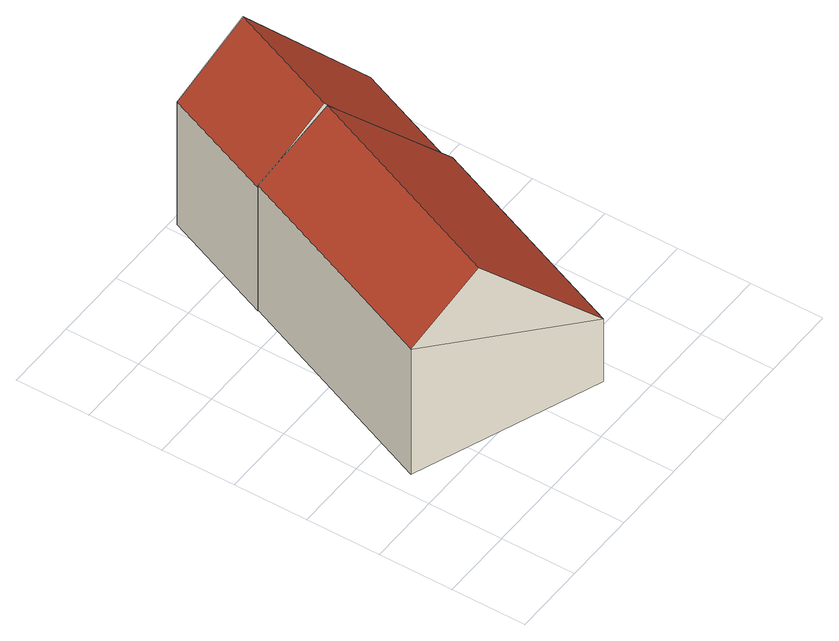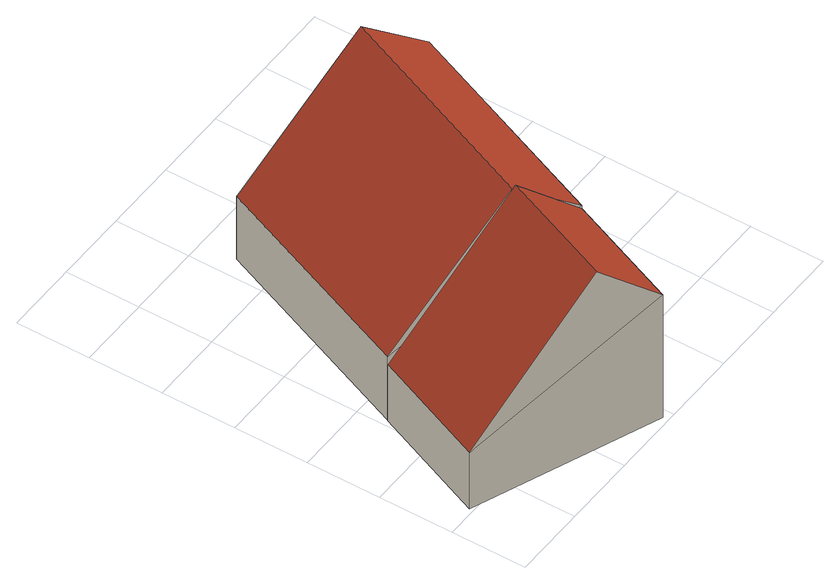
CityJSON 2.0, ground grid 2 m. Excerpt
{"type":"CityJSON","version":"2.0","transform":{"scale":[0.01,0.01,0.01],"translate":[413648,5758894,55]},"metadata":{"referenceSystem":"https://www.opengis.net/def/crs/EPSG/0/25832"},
"CityObjects":{
"building1":{"type":"Building","attributes":{"Gemeindeschluessel":"05570044","Geometrietyp2DReferenz":"3000","function":"31001_9998","roofType":"3100","measuredHeight":5.53},"geometry":[{"type":"Solid","lod":"2","boundaries":[[[[0,1,2,3]],[[4,5,1,0]],[[6,7,5,4]],[[3,2,7,6]],[[0,8,4]],[[6,9,3]],[[3,9,8,0]],[[4,8,9,6]],[[1,5,7,2]]]],"semantics":{"surfaces":[{"type":"WallSurface"},{"type":"RoofSurface"},{"type":"GroundSurface"}],"values":[[0,0,0,0,0,0,1,1,2]]}}]},
"building2":{"type":"Building","attributes":{"Gemeindeschluessel":"05570044","Geometrietyp2DReferenz":"3000","function":"31001_9998","roofType":"3100","measuredHeight":5.64},"geometry":[{"type":"Solid","lod":"2","boundaries":[[[[10,11,12,13]],[[14,15,11,10]],[[16,17,15,14]],[[13,12,17,16]],[[10,18,14]],[[16,19,13]],[[13,19,18,10]],[[14,18,19,16]],[[11,15,17,12]]]],"semantics":{"surfaces":[{"type":"WallSurface"},{"type":"RoofSurface"},{"type":"GroundSurface"}],"values":[[0,0,0,0,0,0,1,1,2]]}}]}
},
"vertices":[
[296,874,496],[296,874,97],[54,288,97],[54,288,495],[785,673,298],[785,673,97],[549,96,297],[549,96,97],[470,802,650],[230,220,650],
[423,1184,486],[423,1184,95],[296,874,95],[296,874,487],[915,988,273],[915,988,95],[785,673,274],[785,673,95],[591,1117,659],[463,805,659]
]}
